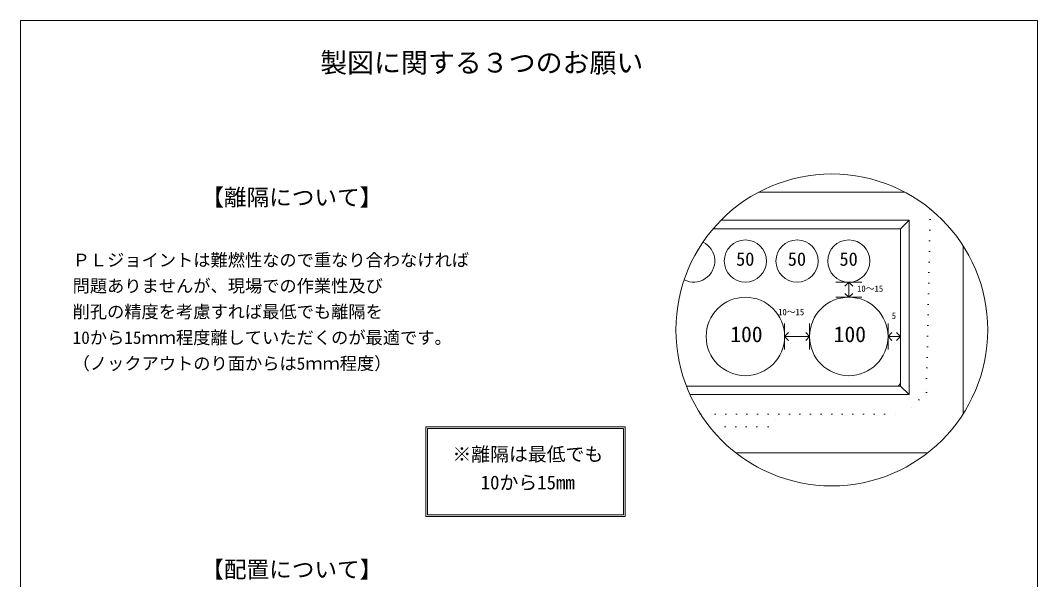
# Model space of a CAD drawing. Units: millimetres, scale not verified. Extents: x -4891 to 18489, y -2331 to 2331.
# Drawn here: x -4891 to -1831, y 649 to 2331 of the extents above; entities that cross this region are included whole.
import ezdxf
from ezdxf.enums import TextEntityAlignment as Align

# ---------------------------------------------------------------- set-up
doc = ezdxf.new("R2010")
doc.units = ezdxf.units.MM
doc.header["$LTSCALE"] = 10
doc.linetypes.add('DASHED1', pattern=[1.8, 1.2, -0.6])
doc.linetypes.add('USER5', pattern=[3.185, 0.01, -3.175])
for name, color, linetype, lineweight in [('0-2_waku', 7, 'Continuous', 18), ('0-3_gaikei', 7, 'Continuous', 18), ('0-4_kakure', 7, 'DASHED1', 5), ('0-5_sunpou', 7, 'Continuous', 5), ('0-8_hole', 7, 'Continuous', 18), ('0-9_uchigawa', 6, 'Continuous', 18), ('0-E_文字１', 7, 'Continuous', 18)]:
    doc.layers.add(name, color=color, linetype=linetype, lineweight=lineweight)
doc.styles.add('ＭＳ ゴシック', font='')
doc.styles.get('ＭＳ ゴシック').set_extended_font_data('MS Gothic')

# ---------------------------------------------------------------- blocks, each defined once
blk = doc.blocks.new('_Open90')
at = {"layer": '0-5_sunpou'}
blk.add_line((0, 0), (-1, 0), dxfattribs=at)
blk.add_lwpolyline([(-0.5, 0.5), (0, 0), (-0.5, -0.5)], dxfattribs=at)

msp = doc.modelspace()

# ---------------------------------------------------------------- linework, layer by layer
at = {"layer": '0-2_waku'}
for p, q in [((-4890.78, 2331.06), (-1830.78, 2331.06)), ((-4890.78, 2331.06), (-1830.78, 2331.06)), ((-4890.78, 2331.06), (-4890.78, -1943.94)), ((-1830.78, 2331.06), (-1830.78, -1943.94))]:
    msp.add_line(p, q, dxfattribs=at)
at = {"layer": '0-3_gaikei'}
for p, q in [((-2230.91, 1814.77), (-2669.05, 1814.77)), ((-2054.7, 1148.03), (-2054.7, 1652.4)), ((-2738.59, 1030.69), (-2161.37, 1030.69))]:
    msp.add_line(p, q, dxfattribs=at)
at = {"layer": '0-4_kakure', "linetype": 'USER5', "lineweight": 18}
for p, q in [((-2844.81, 1147.33), (-2800.61, 1147.33)), ((-2800.61, 1147.33), (-2230.37, 1147.33)), ((-2800.61, 1147.33), (-2230.37, 1147.33)), ((-2770.87, 1108.45), (-2774.01, 1061.32)), ((-2770.87, 1108.45), (-2667.19, 1108.45))]:
    msp.add_line(p, q, dxfattribs=at)
for points in [[(-2153.71, 1763.63), (-2165.57, 1212.13), (-2230.37, 1147.33)], [(-2770.87, 1108.45), (-2641.27, 1108.45), (-2602.39, 1147.33)]]:
    msp.add_lwpolyline(points, dxfattribs=at)
at = {"layer": '0-5_sunpou', "color": 150, "lineweight": 18}
for p, q in [((-2437.73, 1543.91), (-2359.97, 1543.91)), ((-2437.73, 1498.55), (-2359.97, 1498.55)), ((-2591.95, 1419.49), (-2591.95, 1341.73)), ((-2516.79, 1419.49), (-2516.79, 1341.73)), ((-2280.81, 1419.49), (-2280.81, 1341.73)), ((-2243.33, 1419.49), (-2243.33, 1341.73)), ((-2591.95, 1380.61), (-2516.79, 1380.61)), ((-2280.81, 1380.61), (-2243.33, 1380.61)), ((-2243.33, 1238.96), (-2250.5, 1231.57))]:
    msp.add_line(p, q, dxfattribs=at)
msp.add_circle((-2449.98, 1400.21), 468.88, dxfattribs=at)
at = {"layer": '0-8_hole'}
for centre, radius in [((-2709.89, 1607.41), 63.5), ((-2554.37, 1607.41), 63.5), ((-2398.85, 1607.41), 63.5), ((-2709.89, 1380.61), 117.94), ((-2398.85, 1380.61), 117.94)]:
    msp.add_circle(centre, radius, dxfattribs=at)
msp.add_arc((-2865.41, 1607.41), 63.5, 243.19936, 63.78529, dxfattribs=at)
at = {"layer": '0-9_uchigawa'}
for p, q in [((-2782.75, 1730.53), (-2217.41, 1730.53)), ((-2217.41, 1205.65), (-2217.41, 1730.53)), ((-2806.62, 1704.61), (-2800.61, 1704.61)), ((-2243.33, 1231.57), (-2243.33, 1704.61)), ((-2887.48, 1231.57), (-2800.61, 1231.57)), ((-2800.61, 1231.57), (-2243.33, 1231.57)), ((-2217.41, 1205.65), (-2243.33, 1231.57)), ((-2876.58, 1205.65), (-2800.61, 1205.65)), ((-2800.61, 1205.65), (-2217.41, 1205.65)), ((-3671.25, 1109.31), (-3071.25, 1109.31)), ((-3671.25, 839.31), (-3671.25, 1109.31)), ((-3666.25, 1104.31), (-3076.25, 1104.31)), ((-3666.25, 844.31), (-3666.25, 1104.31)), ((-3076.25, 844.31), (-3076.25, 1104.31)), ((-3071.25, 839.31), (-3071.25, 1109.31)), ((-3671.25, 839.31), (-3071.25, 839.31)), ((-3666.25, 844.31), (-3076.25, 844.31))]:
    msp.add_line(p, q, dxfattribs=at)
msp.add_lwpolyline([(-2800.61, 1704.61), (-2243.33, 1704.61), (-2217.41, 1730.53)], dxfattribs=at)

# ---------------------------------------------------------------- block references
at = {"layer": '0-5_sunpou', "xscale": 23.328, "yscale": 23.328}
for p, rotation in [((-2398.85, 1543.91), 90), ((-2398.85, 1498.55), 270), ((-2591.95, 1380.61), 180), ((-2280.81, 1380.61), 180)]:
    msp.add_blockref('_Open90', p, dxfattribs=dict(at, rotation=rotation))
for p in [(-2516.79, 1380.61), (-2243.33, 1380.61)]:
    msp.add_blockref('_Open90', p, dxfattribs=at)

# ---------------------------------------------------------------- texts
at = {"layer": '0-E_文字１', "style": 'ＭＳ ゴシック'}
for s, height, p in [('製図に関する３つのお願い', 59.38, (-3988.84, 2156.26)), ('【離隔について】', 49.88, (-4346.44, 1759.17)), ('ＰＬジョイントは難燃性なので重なり合わなければ', 38.01, (-4733.56, 1580.04)), ('50', 40.38, (-2737.87, 1581.05)), ('50', 40.38, (-2582.35, 1581.05)), ('50', 40.38, (-2426.83, 1581.05)), ('問題ありませんが、現場での作業性及び', 38.01, (-4733.56, 1502.28)), ('10～15', 19, (-2373.79, 1509.22)), ('削孔の精度を考慮すれば最低でも離隔を', 38.01, (-4733.56, 1424.52)), ('10～15', 19, (-2611.32, 1438.73)), ('5', 19, (-2269.64, 1427.69)), ('100', 47.51, (-2755.18, 1349.27)), ('100', 47.51, (-2444.14, 1349.27)), ('10から15ｍｍ程度離していただくのが最適です。', 38.01, (-4733.56, 1346.76)), ('（ノックアウトのり面からは5ｍｍ程度）', 38.01, (-4733.56, 1269)), ('※離隔は最低でも', 41.57, (-3591.06, 993.37)), ('\u3000 10から15mm', 41.57, (-3591.06, 908.32)), ('【配置について】', 49.88, (-4346.44, 640.32))]:
    msp.add_text(s, height=height, dxfattribs=at).set_placement(p, align=Align.BOTTOM_LEFT)

doc.saveas('drawing.dxf')
